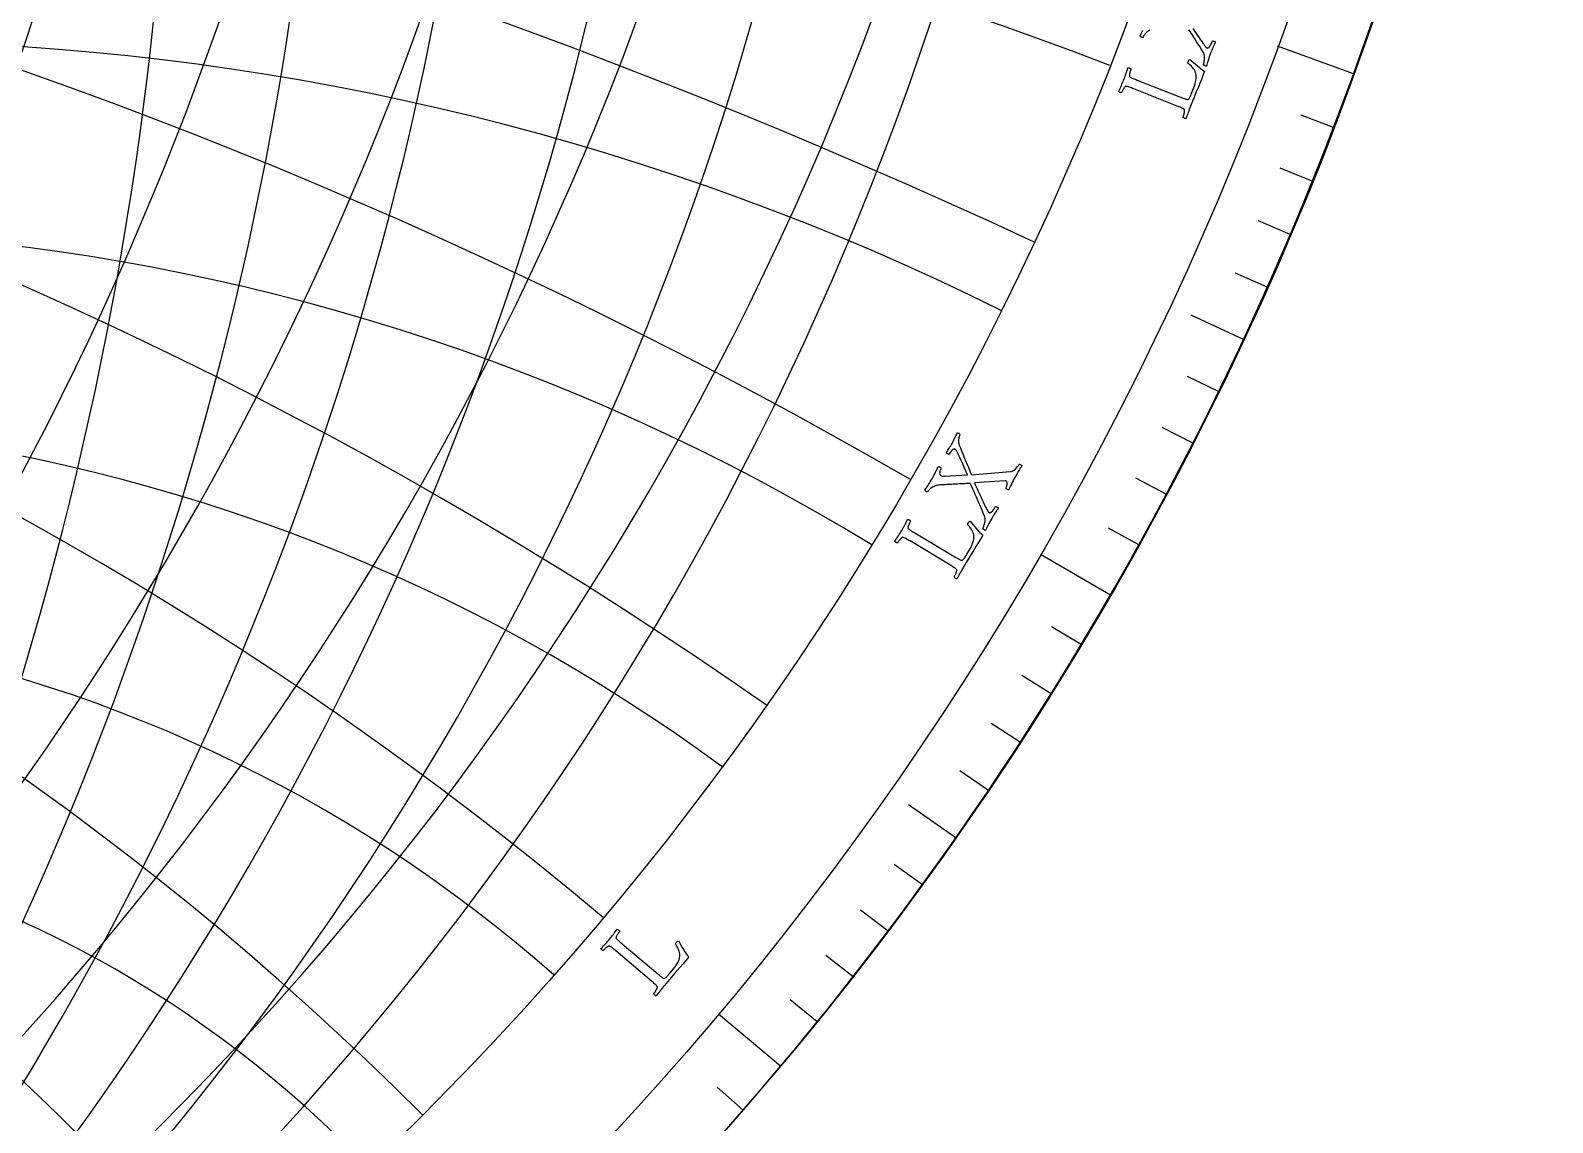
# Model space of a CAD drawing. Header units: millimetres. Extents: x -93 to 93, y -93 to 104.
# Drawn here: x 49.83 to 92.5, y -61.04 to -30.43 of the extents above; entities that cross this region are included whole.
import ezdxf

# ---------------------------------------------------------------- set-up
doc = ezdxf.new("R2010")
doc.units = ezdxf.units.MM
for name, color, linetype in [('CUT_OUTER', 1, 'Continuous'), ('ENGRAVE', 7, 'Continuous'), ('ENGRAVE_FINE', 8, 'Continuous'), ('TEXT', 5, 'Continuous')]:
    doc.layers.add(name, color=color, linetype=linetype)

msp = doc.modelspace()

# ---------------------------------------------------------------- linework, layer by layer
at = {"layer": 'CUT_OUTER'}
msp.add_arc((-0.0002, -0.0002), 92.4998, 179.658282, 0.243527, dxfattribs=at)
at = {"layer": 'ENGRAVE'}
for points in [[(86.9216, -31.6369), (84.792, -30.8618)], [(83.8335, -39.0922), (82.3664, -38.4081)], [(80.1073, -46.25), (78.1447, -45.1169)], [(75.7716, -53.0558), (74.4456, -52.1273)], [(70.8591, -59.4579), (69.1231, -58.0011)]]:
    msp.add_lwpolyline(points, dxfattribs=at)
for radius in [92.5, 90.2338, 86.025, 86.025]:
    msp.add_circle((0, 0), radius, dxfattribs=at)
for centre, radius, start, end in [((-31.3105, 0), 91.5459, 290, 70), ((-15.1685, 0), 87.3521, 280, 80), ((0, -172.05), 148.9997, 60, 120), ((0, -133.8311), 102.5206, 50, 130), ((0, -112.2977), 72.1835, 40, 140)]:
    msp.add_arc(centre, radius, start, end, dxfattribs=at)
at = {"layer": 'ENGRAVE_FINE'}
for points in [[(86.3562, -33.149), (85.4494, -32.801)], [(85.7645, -34.6511), (84.864, -34.2873)], [(85.1467, -36.1426), (84.2527, -35.7631)], [(84.503, -37.6231), (83.6157, -37.2281)], [(83.1384, -40.5493), (82.2655, -40.1236)], [(82.4181, -41.9941), (81.5527, -41.5532)], [(81.6727, -43.4261), (80.8151, -42.9701)], [(80.9023, -44.8449), (80.0528, -44.374)], [(79.288, -47.641), (78.4555, -47.1408)], [(78.4444, -49.0175), (77.6208, -48.5028)], [(77.577, -50.3791), (76.7625, -49.8501)], [(76.686, -51.7253), (75.8808, -51.1822)], [(74.8341, -54.3701), (74.0483, -53.7992)], [(73.8738, -55.6679), (73.0981, -55.0834)], [(72.891, -56.9487), (72.1256, -56.3507)], [(71.886, -58.2121), (71.1312, -57.6009)], [(69.8106, -60.6855), (69.0776, -60.0483)]]:
    msp.add_lwpolyline(points, dxfattribs=at)
for centre, radius, start, end in [((-40.1141, 0), 94.9181, 295, 65), ((-23.0503, 0), 89.0596, 285, 75), ((-7.5262, 0), 86.3536, 275, 85), ((-6.8976, -3.0111), 86.3536, 298.583333, 108.583334), ((-13.9016, -6.0687), 87.3521, 303.583333, 103.583333), ((-21.1251, -9.222), 89.0596, 308.583333, 98.583333), ((-28.6955, -12.5268), 91.5459, 313.583333, 93.583333), ((-45.5184, -19.8707), 99.3331, 323.583333, 83.583333), ((-36.7638, -16.049), 94.9181, 318.583333, 88.583333), ((394.8919, -904.5889), 983.2702, 108.5833333, 118.5833333), ((198.2001, -454.0221), 487.872, 103.583333, 123.583333), ((132.9774, -304.6148), 321.0497, 98.583333, 128.583333), ((100.6288, -230.5131), 236.3517, 93.583333, 133.583333), ((81.4378, -186.5516), 184.4812, 88.583333, 138.583333), ((68.8342, -157.6802), 148.9997, 83.583333, 143.583333), ((60.0044, -137.4536), 122.8564, 78.583333, 148.583333), ((0, -203.5525), 184.4812, 65, 115), ((53.5435, -122.6535), 102.5206, 73.583333, 153.583333), ((48.6731, -111.4968), 86.025, 68.583333, 158.583333), ((0, -149.98), 122.8564, 55, 125), ((44.9283, -102.9185), 72.1835, 63.583333, 163.583333), ((0, -121.6577), 86.025, 45, 135), ((42.0155, -96.246), 60.2354, 58.583333, 168.583333), ((39.7414, -91.0367), 49.6666, 53.58333, 173.58333), ((37.9751, -86.9904), 40.1141, 48.58333, 178.58333), ((36.6259, -83.8999), 31.3105, 43.58333, 183.58333), ((35.6312, -81.6213), 23.0503, 38.58333, 188.58333)]:
    msp.add_arc(centre, radius, start, end, dxfattribs=at)
at = {"layer": 'TEXT'}
for points in [[(81.2123, -30.4203), (81.1829, -30.4366), (81.1539, -30.4553), (81.1253, -30.4764), (81.1071, -30.4918), (81.0901, -30.5089), (81.0742, -30.528), (81.0595, -30.549), (81.0466, -30.5697), (81.0359, -30.5883), (81.0276, -30.6046), (81.0215, -30.6187), (81.0174, -30.6229), (81.0094, -30.624), (80.9976, -30.622), (80.982, -30.6169), (80.9661, -30.6101), (80.9538, -30.603), (80.9449, -30.5955), (80.9394, -30.5877), (80.9599, -30.5383), (80.979, -30.4927), (80.9969, -30.4509), (81.0136, -30.4131)], [(82.4133, -30.3705), (82.4515, -30.4268), (82.4893, -30.4824), (82.5268, -30.5373), (82.5638, -30.5914), (82.5997, -30.6434), (82.6335, -30.6917), (82.6654, -30.7364), (82.6952, -30.7775), (82.7219, -30.8136), (82.7442, -30.8435), (82.7621, -30.8672), (82.7757, -30.8847), (82.7784, -30.8876), (82.7816, -30.8911), (82.7855, -30.8953), (82.79, -30.9001), (82.7951, -30.9049), (82.8008, -30.9092), (82.8072, -30.9128), (82.8142, -30.9158), (82.8283, -30.9175), (82.8442, -30.9128), (82.8619, -30.9015), (82.8814, -30.8837), (82.902, -30.8578), (82.9231, -30.822), (82.9448, -30.7763), (82.967, -30.7206), (82.9756, -30.7193), (82.9865, -30.7199), (82.9996, -30.7223), (83.0149, -30.7266), (83.0295, -30.7317), (83.0405, -30.7365), (83.0478, -30.741), (83.0515, -30.7452), (83.0338, -30.7842), (83.0161, -30.8237), (82.9984, -30.8636), (82.9808, -30.904), (82.9635, -30.9444), (82.9469, -30.9847), (82.931, -31.0249), (82.9157, -31.0648), (82.8957, -31.119), (82.8777, -31.1693), (82.8618, -31.2158), (82.848, -31.2583), (82.8351, -31.2994), (82.8221, -31.3413), (82.8089, -31.3839), (82.7957, -31.4274), (82.7865, -31.4266), (82.7758, -31.4236), (82.7635, -31.4187), (82.7497, -31.4117), (82.7367, -31.4043), (82.7268, -31.3983), (82.7198, -31.3937), (82.7159, -31.3904), (82.7187, -31.3812), (82.7224, -31.3655), (82.7272, -31.3432), (82.733, -31.3143), (82.7384, -31.2812), (82.7421, -31.2462), (82.7439, -31.2092), (82.7439, -31.1703), (82.7409, -31.1318), (82.7337, -31.0962), (82.7222, -31.0634), (82.7066, -31.0335), (82.6576, -30.9545), (82.6105, -30.8792), (82.5653, -30.8076), (82.5221, -30.7398), (82.4796, -30.6739), (82.4369, -30.6082), (82.3938, -30.5427), (82.3505, -30.4773), (82.3061, -30.4106)]]:
    msp.add_lwpolyline(points, dxfattribs=at)
for points in [[(82.0709, -32.2946), (82.0742, -32.2959), (82.0782, -32.2975), (82.0829, -32.2994), (82.0884, -32.3015), (82.1025, -32.3071), (82.1186, -32.3134), (82.1368, -32.3205), (82.1569, -32.3285), (82.1776, -32.3364), (82.1976, -32.3437), (82.2168, -32.3502), (82.2353, -32.3559), (82.2517, -32.3603), (82.2647, -32.3624), (82.2744, -32.3624), (82.2807, -32.3603), (82.296, -32.3484), (82.3099, -32.3341), (82.3225, -32.3174), (82.3337, -32.2982), (82.3452, -32.2747), (82.3584, -32.2449), (82.3735, -32.2088), (82.3903, -32.1664), (82.4532, -32.005), (82.4683, -31.9624), (82.4819, -31.9169), (82.4938, -31.8684), (82.5041, -31.817), (82.5112, -31.766), (82.5137, -31.719), (82.5115, -31.6759), (82.5046, -31.6367), (82.4937, -31.6027), (82.4788, -31.5683), (82.4599, -31.5334), (82.4369, -31.498), (82.4088, -31.4619), (82.3743, -31.4249), (82.3334, -31.3869), (82.2862, -31.3481), (82.2803, -31.3404), (82.2781, -31.3299), (82.2794, -31.3165), (82.2843, -31.3004), (82.2946, -31.2766), (82.3054, -31.2581), (82.3167, -31.2448), (82.3286, -31.2367), (82.3801, -31.2803), (82.4331, -31.3255), (82.4876, -31.3723), (82.5435, -31.4208), (82.5985, -31.4672), (82.6504, -31.5075), (82.6992, -31.5418), (82.7448, -31.57), (82.7, -31.6861), (82.6545, -31.8014), (82.6082, -31.9161), (82.5611, -32.03), (82.5126, -32.1473), (82.4617, -32.2722), (82.4085, -32.4046), (82.3529, -32.5446), (82.334, -32.5932), (82.3165, -32.6396), (82.3007, -32.6835), (82.2864, -32.7251), (82.2724, -32.7658), (82.2575, -32.807), (82.2418, -32.8487), (82.2253, -32.8909), (82.2164, -32.8932), (82.2059, -32.8929), (82.194, -32.8902), (82.1805, -32.8849), (82.1675, -32.8783), (82.1571, -32.8717), (82.1492, -32.865), (82.1438, -32.8583), (82.1478, -32.8476), (82.1527, -32.833), (82.1585, -32.8146), (82.1652, -32.7922), (82.1718, -32.768), (82.1772, -32.744), (82.1816, -32.7202), (82.1848, -32.6966), (82.1862, -32.6754), (82.1853, -32.6591), (82.1821, -32.6476), (82.1766, -32.6408), (82.1599, -32.6281), (82.1402, -32.6158), (82.1174, -32.6036), (82.0915, -32.5918), (82.0636, -32.58), (82.0345, -32.5679), (82.0042, -32.5555), (81.9727, -32.5429), (80.7584, -32.0609), (80.7268, -32.0484), (80.6961, -32.0365), (80.6661, -32.0251), (80.637, -32.0143), (80.6095, -32.0049), (80.5841, -31.9979), (80.561, -31.9932), (80.5402, -31.9908), (80.5304, -31.9914), (80.5199, -31.9973), (80.5085, -32.0084), (80.4963, -32.0248), (80.4838, -32.0443), (80.4717, -32.0644), (80.4599, -32.0854), (80.4484, -32.107), (80.438, -32.1274), (80.4296, -32.1444), (80.4232, -32.1581), (80.4188, -32.1683), (80.4104, -32.1694), (80.4001, -32.1687), (80.388, -32.1663), (80.3741, -32.1621), (80.3607, -32.1566), (80.3501, -32.1504), (80.3423, -32.1434), (80.3374, -32.1357), (80.356, -32.0936), (80.3746, -32.0519), (80.3933, -32.0106), (80.412, -31.9697), (80.4303, -31.9292), (80.448, -31.8887), (80.4649, -31.8484), (80.4811, -31.8082), (80.4971, -31.7668), (80.5124, -31.7257), (80.5269, -31.6849), (80.5406, -31.6444), (80.5541, -31.6037), (80.5682, -31.5622), (80.5828, -31.5198), (80.5979, -31.4766), (80.6068, -31.4743), (80.6172, -31.4746), (80.6292, -31.4773), (80.6427, -31.4825), (80.6557, -31.4889), (80.6662, -31.4954), (80.6742, -31.5019), (80.6796, -31.5085), (80.6758, -31.519), (80.6712, -31.5333), (80.6657, -31.5515), (80.6593, -31.5734), (80.6529, -31.597), (80.6473, -31.6201), (80.6426, -31.6426), (80.6386, -31.6647), (80.6365, -31.6846), (80.6372, -31.7006), (80.6406, -31.7127), (80.6468, -31.721), (80.661, -31.731), (80.6777, -31.741), (80.6969, -31.751), (80.7187, -31.7609), (80.7423, -31.7709), (80.7671, -31.7812), (80.793, -31.7917), (80.8201, -31.8025), (80.8245, -31.8042), (80.8289, -31.8059), (80.8333, -31.8076), (80.8376, -31.8093), (80.842, -31.8111), (80.8464, -31.8128), (80.8508, -31.8145), (80.8551, -31.8162)], [(75.1061, -42.9888), (75.1328, -42.9415), (75.1579, -42.8959), (75.1812, -42.852), (75.2029, -42.8098), (75.2237, -42.7687), (75.2444, -42.728), (75.2652, -42.6877), (75.2858, -42.6479), (75.294, -42.6494), (75.3045, -42.6531), (75.3173, -42.659), (75.3325, -42.6672), (75.3464, -42.676), (75.3555, -42.6838), (75.3598, -42.6906), (75.3591, -42.6965), (75.3536, -42.7073), (75.3475, -42.7209), (75.341, -42.7374), (75.334, -42.7567), (75.3276, -42.7775), (75.323, -42.7983), (75.32, -42.8193), (75.3189, -42.8404), (75.3208, -42.8601), (75.3273, -42.8771), (75.3382, -42.8913), (75.3537, -42.9028), (75.371, -42.91), (75.393, -42.9145), (75.4196, -42.9163), (75.451, -42.9155), (76.098, -42.8791), (76.0518, -42.7755), (76.0072, -42.6747), (75.9641, -42.5767), (75.9225, -42.4814), (75.8834, -42.3935), (75.8481, -42.3175), (75.8164, -42.2534), (75.7883, -42.201), (75.7835, -42.1936), (75.7782, -42.187), (75.7725, -42.1813), (75.7662, -42.1764), (75.7604, -42.1723), (75.7558, -42.1693), (75.7526, -42.1671), (75.7505, -42.1659), (75.7395, -42.1624), (75.7255, -42.1625), (75.7086, -42.1664), (75.6887, -42.1738), (75.6662, -42.1889), (75.6413, -42.2154), (75.6141, -42.2534), (75.5844, -42.3029), (75.5792, -42.3047), (75.5709, -42.3037), (75.5595, -42.2999), (75.5449, -42.2932), (75.5302, -42.2852), (75.5181, -42.2777), (75.5088, -42.2706), (75.5021, -42.2639), (75.5259, -42.2274), (75.5484, -42.1931), (75.5694, -42.1608), (75.5891, -42.1307), (75.6081, -42.1006), (75.6276, -42.0687), (75.6473, -42.0351), (75.6673, -41.9996), (75.6943, -41.9502), (75.7182, -41.9045), (75.7393, -41.8624), (75.7574, -41.824), (75.7733, -41.789), (75.7879, -41.7572), (75.8012, -41.7287), (75.8131, -41.7034), (75.821, -41.7045), (75.8306, -41.7073), (75.842, -41.7117), (75.8552, -41.7178), (75.868, -41.7251), (75.878, -41.7333), (75.8852, -41.7425), (75.8897, -41.7526), (75.8861, -41.7602), (75.8812, -41.7721), (75.875, -41.7884), (75.8676, -41.8091), (75.8602, -41.833), (75.8543, -41.859), (75.85, -41.8872), (75.8471, -41.9176), (75.8467, -41.9492), (75.8499, -41.9813), (75.8566, -42.0138), (75.8669, -42.0468), (75.8996, -42.1282), (75.93, -42.2042), (75.958, -42.2748), (75.9836, -42.3399), (76.0083, -42.4021), (76.0336, -42.4641), (76.0594, -42.5257), (76.0859, -42.5871), (76.114, -42.6512), (76.1448, -42.7208), (76.1783, -42.796), (76.2144, -42.8768), (77.2952, -42.7916), (77.3341, -42.7846), (77.3716, -42.77), (77.4079, -42.748), (77.443, -42.7186), (77.4754, -42.6854), (77.5037, -42.6522), (77.528, -42.6191), (77.5482, -42.5859), (77.5568, -42.586), (77.5672, -42.5887), (77.5793, -42.5939), (77.5932, -42.6016), (77.6063, -42.6098), (77.6163, -42.6165), (77.623, -42.6217), (77.6266, -42.6254), (77.6027, -42.6626), (77.5804, -42.6972), (77.5599, -42.729), (77.541, -42.7582), (77.5223, -42.7878), (77.5025, -42.8207), (77.4814, -42.857), (77.4591, -42.8967), (77.429, -42.9516), (77.4014, -43.0031), (77.3763, -43.0513), (77.3537, -43.0961), (77.3314, -43.1411), (77.3072, -43.1899), (77.2812, -43.2423), (77.2532, -43.2983), (77.2437, -43.2993), (77.2322, -43.2974), (77.2188, -43.2926), (77.2034, -43.2848), (77.1894, -43.2761), (77.1803, -43.2683), (77.1761, -43.2614), (77.1767, -43.2555), (77.1816, -43.2456), (77.1868, -43.2327), (77.1925, -43.2165), (77.1985, -43.1973), (77.2041, -43.1763), (77.2081, -43.1552), (77.2107, -43.134), (77.2118, -43.1126), (77.2105, -43.093), (77.2061, -43.077), (77.1985, -43.0646), (77.1878, -43.056), (77.1846, -43.0545), (77.1807, -43.0534), (77.176, -43.0524), (77.1704, -43.0517), (77.1647, -43.0513), (77.1594, -43.0514), (77.1545, -43.0519), (77.15, -43.0529), (76.2931, -43.1072), (76.3165, -43.1607), (76.3414, -43.2166), (76.3679, -43.2751), (76.3958, -43.3359), (76.4244, -43.3977), (76.4527, -43.4587), (76.4807, -43.5189), (76.5085, -43.5783), (76.5354, -43.6354), (76.561, -43.6886), (76.5852, -43.7379), (76.608, -43.7833), (76.6284, -43.8233), (76.6456, -43.8564), (76.6594, -43.8827), (76.67, -43.9021), (76.6721, -43.9054), (76.6748, -43.9094), (76.678, -43.9141), (76.6816, -43.9196), (76.6858, -43.9252), (76.6908, -43.9303), (76.6965, -43.935), (76.7029, -43.9391), (76.7166, -43.943), (76.733, -43.9409), (76.7523, -43.9327), (76.7744, -43.9183), (76.7989, -43.8961), (76.8256, -43.8641), (76.8545, -43.8225), (76.8854, -43.7712), (76.8941, -43.7713), (76.9047, -43.7737), (76.9172, -43.7782), (76.9317, -43.7849), (76.9453, -43.7923), (76.9553, -43.7988), (76.9618, -43.8044), (76.9647, -43.8092), (76.9409, -43.8448), (76.9171, -43.8809), (76.8932, -43.9175), (76.8692, -43.9544), (76.8456, -43.9915), (76.8227, -44.0286), (76.8005, -44.0656), (76.7789, -44.1026), (76.7504, -44.1528), (76.7245, -44.1995), (76.7013, -44.2428), (76.6807, -44.2825), (76.6613, -44.321), (76.6417, -44.3602), (76.6218, -44.4001), (76.6017, -44.4409), (76.5927, -44.4386), (76.5826, -44.4339), (76.5713, -44.427), (76.5589, -44.4179), (76.5472, -44.4085), (76.5384, -44.401), (76.5323, -44.3953), (76.529, -44.3914), (76.5332, -44.3828), (76.5394, -44.3679), (76.5478, -44.3467), (76.5582, -44.3191), (76.5689, -44.2873), (76.5781, -44.2533), (76.5859, -44.2171), (76.5923, -44.1787), (76.5955, -44.1403), (76.5942, -44.104), (76.5882, -44.0698), (76.5777, -44.0377), (76.5421, -43.9518), (76.5079, -43.8699), (76.4749, -43.792), (76.4432, -43.718), (76.412, -43.6461), (76.3805, -43.5744), (76.3486, -43.5027), (76.3165, -43.4312), (76.2835, -43.3582), (76.2494, -43.2821), (76.214, -43.2029), (76.1775, -43.1207), (76.1424, -43.122), (76.1032, -43.1239), (76.0599, -43.1263), (76.0124, -43.1292), (75.9623, -43.1323), (75.9112, -43.1353), (75.8591, -43.138), (75.8059, -43.1406), (75.7531, -43.1432), (75.702, -43.1458), (75.6527, -43.1485), (75.6051, -43.1512), (75.5605, -43.1539), (75.5202, -43.1562), (75.484, -43.1583), (75.4521, -43.1601), (75.426, -43.1616), (75.4074, -43.1626), (75.3962, -43.1632), (75.3924, -43.1634), (75.3468, -43.1655), (75.3052, -43.1691), (75.2676, -43.1744), (75.2341, -43.1814), (75.2026, -43.1903), (75.171, -43.2016), (75.1393, -43.2154), (75.1077, -43.2316), (75.0872, -43.2437), (75.0676, -43.2579), (75.0489, -43.2742), (75.031, -43.2925), (75.0148, -43.3108), (75.0013, -43.3274), (74.9904, -43.3422), (74.9822, -43.3551), (74.9774, -43.3586), (74.9694, -43.3584), (74.9581, -43.3545), (74.9434, -43.3469), (74.9289, -43.3377), (74.9179, -43.3286), (74.9103, -43.3198), (74.9062, -43.3112), (74.9344, -43.2657), (74.9607, -43.2239), (74.9851, -43.1856), (75.0077, -43.1509), (75.0301, -43.1161), (75.0539, -43.0775), (75.0793, -43.0351), (75.1061, -42.9888)], [(75.7458, -45.179), (75.7488, -45.1809), (75.7525, -45.1831), (75.7569, -45.1857), (75.7619, -45.1887), (75.775, -45.1964), (75.7899, -45.2053), (75.8066, -45.2153), (75.8252, -45.2264), (75.8444, -45.2376), (75.8629, -45.248), (75.8808, -45.2575), (75.8981, -45.2662), (75.9136, -45.2732), (75.9261, -45.2774), (75.9356, -45.279), (75.9422, -45.2779), (75.9592, -45.2686), (75.9753, -45.2568), (75.9904, -45.2423), (76.0046, -45.2252), (76.0197, -45.2038), (76.0376, -45.1766), (76.0583, -45.1434), (76.0818, -45.1044), (76.17, -44.9552), (76.1919, -44.9157), (76.2126, -44.8729), (76.2323, -44.827), (76.2508, -44.778), (76.2661, -44.7289), (76.2761, -44.6829), (76.2809, -44.64), (76.2805, -44.6002), (76.2753, -44.5649), (76.2661, -44.5285), (76.2531, -44.491), (76.2362, -44.4523), (76.2143, -44.4122), (76.1863, -44.37), (76.1521, -44.326), (76.1118, -44.28), (76.1073, -44.2714), (76.1067, -44.2607), (76.1102, -44.2477), (76.1176, -44.2326), (76.1316, -44.2108), (76.1453, -44.1942), (76.1587, -44.183), (76.1717, -44.1769), (76.2155, -44.2283), (76.2604, -44.2815), (76.3066, -44.3365), (76.3539, -44.3935), (76.4007, -44.4481), (76.4454, -44.4963), (76.4879, -44.5381), (76.5283, -44.5734), (76.4653, -44.6806), (76.4016, -44.787), (76.3374, -44.8926), (76.2725, -44.9974), (76.2055, -45.1053), (76.1351, -45.2203), (76.0611, -45.3423), (75.9835, -45.4714), (75.957, -45.5164), (75.9323, -45.5593), (75.9095, -45.6001), (75.8886, -45.6388), (75.8682, -45.6767), (75.8469, -45.7149), (75.8246, -45.7535), (75.8014, -45.7925), (75.7923, -45.7933), (75.782, -45.7914), (75.7706, -45.7867), (75.7582, -45.7793), (75.7465, -45.7707), (75.7372, -45.7625), (75.7305, -45.7546), (75.7264, -45.7471), (75.732, -45.7372), (75.7392, -45.7236), (75.7479, -45.7063), (75.7582, -45.6854), (75.7686, -45.6626), (75.7779, -45.6398), (75.786, -45.617), (75.793, -45.5942), (75.7978, -45.5735), (75.7996, -45.5573), (75.7983, -45.5453), (75.794, -45.5378), (75.7796, -45.5226), (75.7621, -45.5072), (75.7416, -45.4915), (75.718, -45.4756), (75.6923, -45.4594), (75.6656, -45.4428), (75.6377, -45.4257), (75.6087, -45.4081), (74.4887, -44.7355), (74.4595, -44.7181), (74.431, -44.7013), (74.4033, -44.6853), (74.3764, -44.6699), (74.3507, -44.6561), (74.3269, -44.6451), (74.3048, -44.6367), (74.2846, -44.631), (74.2749, -44.63), (74.2636, -44.6341), (74.2505, -44.6432), (74.2358, -44.6574), (74.2204, -44.6746), (74.2051, -44.6925), (74.1901, -44.7113), (74.1752, -44.7308), (74.1617, -44.7492), (74.1507, -44.7646), (74.1421, -44.777), (74.1361, -44.7865), (74.1276, -44.7862), (74.1176, -44.7838), (74.106, -44.7794), (74.093, -44.773), (74.0806, -44.7654), (74.0712, -44.7576), (74.0646, -44.7495), (74.061, -44.7411), (74.0862, -44.7025), (74.1114, -44.6644), (74.1365, -44.6267), (74.1616, -44.5894), (74.1863, -44.5523), (74.2102, -44.5152), (74.2335, -44.4782), (74.256, -44.4412), (74.2785, -44.4029), (74.3002, -44.3648), (74.3211, -44.3269), (74.3412, -44.2892), (74.3612, -44.2513), (74.3818, -44.2126), (74.4031, -44.1731), (74.425, -44.1329), (74.4341, -44.1321), (74.4444, -44.1341), (74.4557, -44.1387), (74.4683, -44.146), (74.4801, -44.1545), (74.4894, -44.1626), (74.4962, -44.1703), (74.5005, -44.1777), (74.495, -44.1874), (74.4881, -44.2008), (74.4797, -44.2178), (74.4699, -44.2384), (74.4598, -44.2607), (74.4505, -44.2825), (74.4422, -44.304), (74.4347, -44.3252), (74.4294, -44.3444), (74.4274, -44.3603), (74.4288, -44.3729), (74.4336, -44.382), (74.446, -44.3942), (74.4608, -44.4068), (74.4782, -44.4197), (74.4981, -44.433), (74.5198, -44.4468), (74.5425, -44.4609), (74.5664, -44.4755), (74.5915, -44.4905), (74.5955, -44.4929), (74.5995, -44.4953), (74.6036, -44.4978), (74.6076, -44.5002), (74.6116, -44.5026), (74.6157, -44.505), (74.6197, -44.5074), (74.6237, -44.5098)], [(67.4146, -56.8669), (67.4173, -56.8692), (67.4206, -56.872), (67.4245, -56.8752), (67.429, -56.879), (67.4406, -56.8888), (67.4538, -56.9), (67.4687, -56.9125), (67.4852, -56.9265), (67.5024, -56.9407), (67.519, -56.9539), (67.5351, -56.9662), (67.5507, -56.9776), (67.5649, -56.987), (67.5765, -56.9932), (67.5857, -56.9963), (67.5924, -56.9963), (67.6107, -56.9899), (67.6284, -56.9808), (67.6457, -56.969), (67.6625, -56.9544), (67.6808, -56.9358), (67.7029, -56.9118), (67.7287, -56.8824), (67.7583, -56.8477), (67.8695, -56.7149), (67.8975, -56.6794), (67.9249, -56.6406), (67.9517, -56.5985), (67.9779, -56.5531), (68.001, -56.5071), (68.0184, -56.4633), (68.0301, -56.4218), (68.0361, -56.3824), (68.0367, -56.3468), (68.0336, -56.3094), (68.0268, -56.2702), (68.0164, -56.2294), (68.0013, -56.1862), (67.9804, -56.1401), (67.9539, -56.091), (67.9216, -56.0391), (67.9185, -56.0299), (67.9197, -56.0192), (67.9252, -56.007), (67.935, -55.9933), (67.9524, -55.974), (67.9686, -55.9599), (67.9836, -55.951), (67.9974, -55.9471), (68.0322, -56.0049), (68.068, -56.0647), (68.1046, -56.1265), (68.142, -56.1904), (68.1794, -56.2519), (68.2156, -56.3067), (68.2508, -56.3548), (68.285, -56.3962), (68.2054, -56.4918), (68.1253, -56.5865), (68.0448, -56.6802), (67.9638, -56.7731), (67.8802, -56.8687), (67.792, -56.9707), (67.6992, -57.0792), (67.6018, -57.194), (67.5682, -57.234), (67.5369, -57.2723), (67.5078, -57.3089), (67.4809, -57.3437), (67.4547, -57.3778), (67.4274, -57.4121), (67.3992, -57.4466), (67.37, -57.4813), (67.3608, -57.4806), (67.351, -57.477), (67.3406, -57.4705), (67.3295, -57.4612), (67.3193, -57.4508), (67.3115, -57.4412), (67.3062, -57.4324), (67.3033, -57.4243), (67.3104, -57.4154), (67.3197, -57.4032), (67.3311, -57.3875), (67.3447, -57.3685), (67.3586, -57.3477), (67.3715, -57.3267), (67.3832, -57.3055), (67.3938, -57.2842), (67.4019, -57.2646), (67.4063, -57.2488), (67.407, -57.2369), (67.4039, -57.2287), (67.3922, -57.2114), (67.3775, -57.1933), (67.3597, -57.1745), (67.339, -57.1551), (67.3164, -57.1349), (67.2926, -57.1141), (67.2679, -57.0927), (67.2421, -57.0707), (66.246, -56.2253), (66.2201, -56.2034), (66.1947, -56.1823), (66.17, -56.1619), (66.1459, -56.1424), (66.1228, -56.1246), (66.1011, -56.1099), (66.0807, -56.098), (66.0617, -56.0891), (66.0523, -56.0865), (66.0404, -56.0887), (66.0261, -56.0956), (66.0092, -56.1073), (65.9912, -56.1217), (65.9732, -56.1369), (65.9553, -56.153), (65.9375, -56.1698), (65.9212, -56.1858), (65.9078, -56.1992), (65.8974, -56.2101), (65.8899, -56.2184), (65.8815, -56.2167), (65.872, -56.2128), (65.8614, -56.2066), (65.8495, -56.1982), (65.8386, -56.1887), (65.8305, -56.1794), (65.8254, -56.1703), (65.8232, -56.1615), (65.8543, -56.1275), (65.8853, -56.094), (65.9162, -56.0608), (65.947, -56.0281), (65.9774, -55.9955), (66.007, -55.9628), (66.036, -55.93), (66.0642, -55.8971), (66.0926, -55.863), (66.1202, -55.829), (66.147, -55.795), (66.1729, -55.7611), (66.1988, -55.7268), (66.2255, -55.692), (66.2529, -55.6565), (66.281, -55.6204), (66.2901, -55.6211), (66.2999, -55.6247), (66.3104, -55.6311), (66.3215, -55.6403), (66.3318, -55.6506), (66.3397, -55.6601), (66.3452, -55.6688), (66.3482, -55.6768), (66.3412, -55.6855), (66.3322, -55.6976), (66.3212, -55.713), (66.3082, -55.7318), (66.2945, -55.7521), (66.2819, -55.7722), (66.2701, -55.792), (66.2594, -55.8117), (66.251, -55.8298), (66.2465, -55.8452), (66.2458, -55.8578), (66.2491, -55.8676), (66.2593, -55.8816), (66.2719, -55.8964), (66.2869, -55.912), (66.3044, -55.9284), (66.3236, -55.9454), (66.3438, -55.9631), (66.365, -55.9814), (66.3872, -56.0003), (66.3908, -56.0033), (66.3944, -56.0063), (66.398, -56.0094), (66.4016, -56.0124), (66.4052, -56.0154), (66.4088, -56.0184), (66.4124, -56.0215), (66.416, -56.0245)]]:
    msp.add_lwpolyline(points, close=True, dxfattribs=at)

doc.saveas('drawing.dxf')
